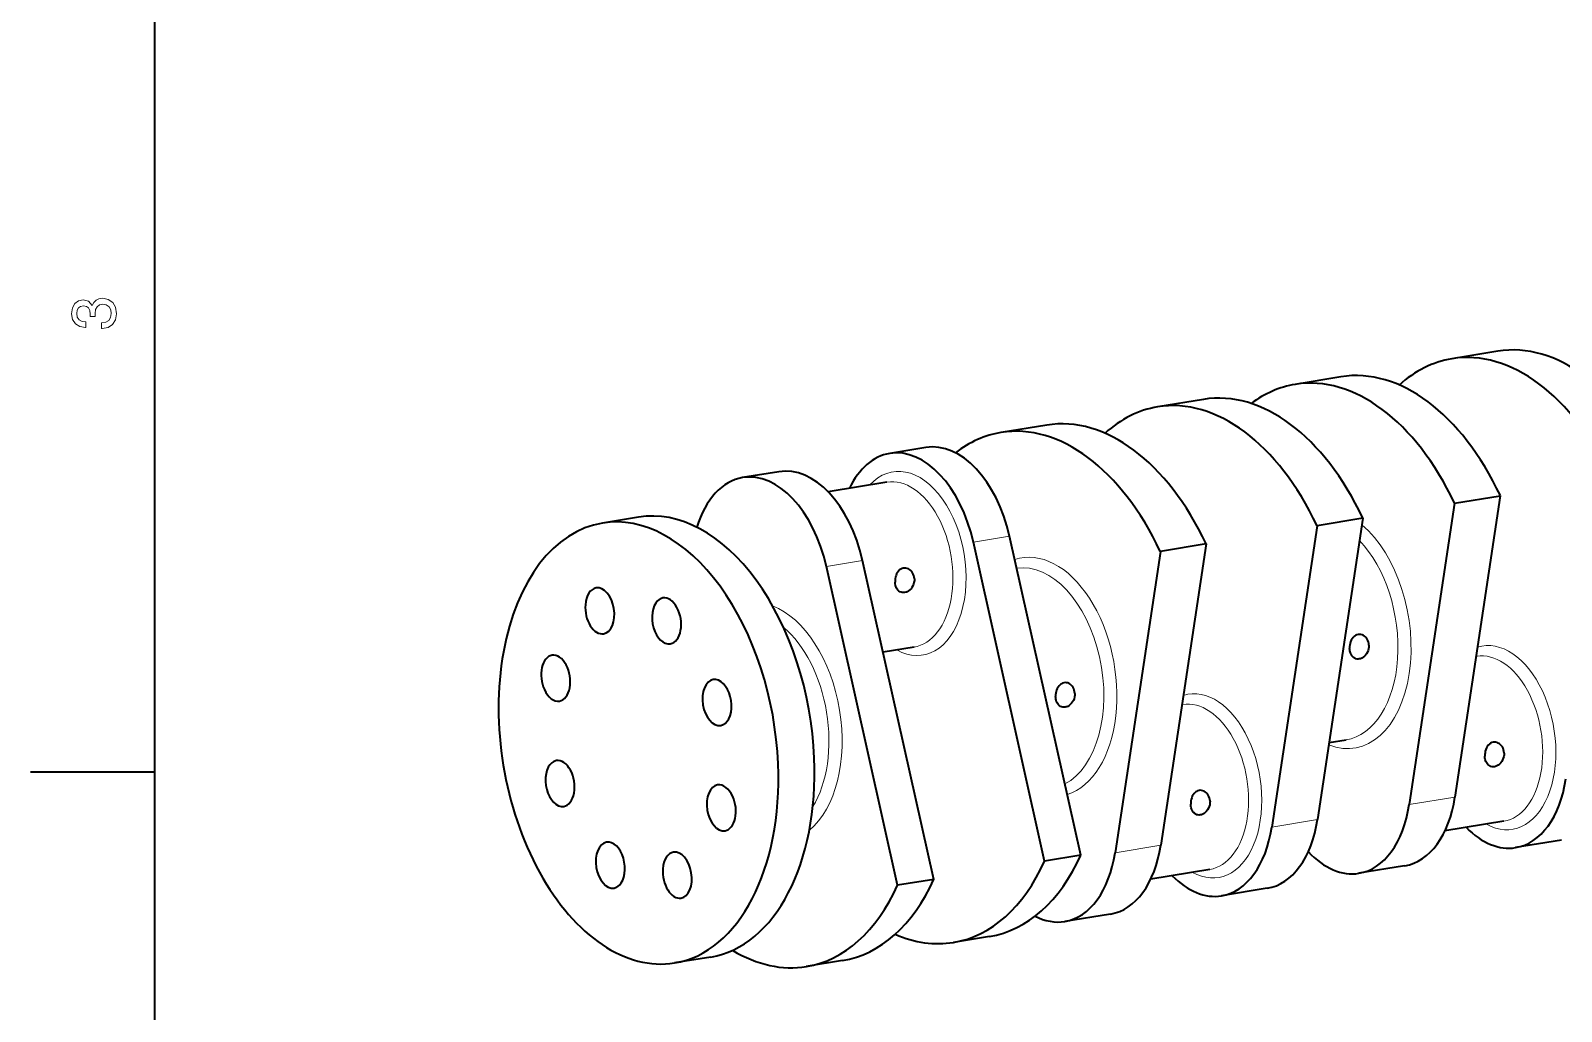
# Model space of a CAD drawing. Extents: x 0 to 420, y 0 to 297.
# Drawn here: x 0 to 123.6, y 129.2 to 208.4 of the extents above; entities that cross this region are included whole.
import ezdxf

# ---------------------------------------------------------------- set-up
doc = ezdxf.new("R2010")
doc.units = 0

msp = doc.modelspace()

# ---------------------------------------------------------------- linework, layer by layer
at = {"color": 7, "lineweight": 35}
for p, q in [((10, 287), (10, 10)), ((118.64, 170.83), (114.98, 146.49)), ((114.94, 170.22), (111.28, 145.89)), ((103.85, 168.4), (100.19, 144.07)), ((107.55, 169.01), (103.88, 144.67)), ((81.85, 141.32), (76.11, 167.07)), ((84.77, 141.8), (79.03, 167.55)), ((94.9, 166.94), (91.23, 142.6)), ((72.9, 139.85), (67.16, 165.6)), ((91.2, 166.33), (87.54, 141.99)), ((69.98, 139.38), (64.24, 165.12))]:
    msp.add_line(p, q, dxfattribs=at)
at = {"color": 7, "lineweight": 35, "ltscale": 0.093677}
for p, q in [((118.43, 182.5), (114.73, 181.89)), ((105.78, 180.42), (102.08, 179.82)), ((94.69, 178.6), (90.99, 178)), ((82.04, 176.53), (78.34, 175.92)), ((114.94, 170.22), (118.64, 170.83)), ((107.55, 169.01), (103.85, 168.4)), ((94.9, 166.94), (91.2, 166.33)), ((123.57, 143.02), (119.87, 142.41)), ((110.92, 140.94), (107.22, 140.34)), ((99.83, 139.13), (96.13, 138.52)), ((87.18, 137.05), (83.48, 136.45))]:
    msp.add_line(p, q, dxfattribs=at)
at = {"color": 7, "lineweight": 35, "ltscale": 0.073955}
for p, q in [((72.27, 174.72), (69.35, 174.24)), ((60.4, 172.77), (57.48, 172.29)), ((49.08, 169.1), (46.16, 168.62)), ((54.9, 133.57), (51.99, 133.1)), ((65.54, 133.29), (62.62, 132.81))]:
    msp.add_line(p, q, dxfattribs=at)
at = {"color": 7, "lineweight": 35, "ltscale": 0.120542}
for p, q in [((69.13, 171.92), (64.37, 171.14)), ((118.93, 144.54), (114.17, 143.76)), ((95.18, 140.64), (90.43, 139.86))]:
    msp.add_line(p, q, dxfattribs=at)
at = {"color": 7, "lineweight": 13, "ltscale": 0.073956}
for p, q in [((79.03, 167.55), (76.11, 167.07)), ((67.16, 165.6), (64.24, 165.12))]:
    msp.add_line(p, q, dxfattribs=at)
at = {"color": 7, "lineweight": 35, "ltscale": 0.063493}
msp.add_line((71.32, 158.6), (68.81, 158.19), dxfattribs=at)
at = {"color": 7, "lineweight": 35, "ltscale": 0.001413}
for p, q in [((116.74, 157.86), (116.69, 157.85)), ((93, 153.97), (92.94, 153.96))]:
    msp.add_line(p, q, dxfattribs=at)
at = {"color": 7, "lineweight": 35, "ltscale": 0.034758}
msp.add_line((106.19, 151.1), (104.82, 150.88), dxfattribs=at)
at = {"color": 7, "lineweight": 35, "ltscale": 0.25}
msp.add_line((10, 148.5), (0, 148.5), dxfattribs=at)
at = {"color": 7, "lineweight": 13, "ltscale": 0.093677}
for p, q in [((111.28, 145.89), (114.98, 146.49)), ((103.88, 144.67), (100.19, 144.07)), ((91.23, 142.6), (87.54, 141.99))]:
    msp.add_line(p, q, dxfattribs=at)
at = {"color": 7, "lineweight": 35, "ltscale": 0.073956}
for p, q in [((84.77, 141.8), (81.85, 141.32)), ((72.9, 139.85), (69.98, 139.38)), ((77.41, 135.24), (74.49, 134.76))]:
    msp.add_line(p, q, dxfattribs=at)
at = {"color": 7, "lineweight": 13}
msp.add_lwpolyline([(5.73, 184.33), (5.77, 184.33), (6.25, 184.41), (6.62, 184.65), (6.85, 185.02), (6.93, 185.51), (6.85, 186.04), (6.63, 186.43), (6.27, 186.68), (5.82, 186.78), (5.52, 186.73), (5.28, 186.62), (5.09, 186.44), (4.96, 186.2), (4.68, 186.53), (4.25, 186.64), (3.86, 186.57), (3.56, 186.35), (3.37, 186), (3.31, 185.51), (3.39, 185.06), (3.61, 184.71), (3.96, 184.49), (4.43, 184.41), (4.47, 184.41), (4.47, 184.86), (4.15, 184.9), (3.91, 185.03), (3.77, 185.24), (3.72, 185.54), (3.76, 185.8), (3.87, 185.99), (4.04, 186.11), (4.27, 186.15), (4.52, 186.11), (4.68, 185.99), (4.79, 185.78), (4.82, 185.49), (4.81, 185.29), (5.21, 185.29), (5.2, 185.54), (5.24, 185.86), (5.37, 186.09), (5.56, 186.24), (5.82, 186.29), (6.11, 186.23), (6.33, 186.08), (6.47, 185.85), (6.51, 185.54), (6.46, 185.23), (6.31, 184.99), (6.07, 184.85), (5.73, 184.79)], close=True, dxfattribs=at)
at = {"color": 7, "lineweight": 35}
for points in [[(70.66, 164.99), (70.56, 164.99), (70.45, 164.98), (70.35, 164.95), (70.25, 164.9), (70.2, 164.87), (70.15, 164.83), (70.06, 164.74), (69.98, 164.64), (69.91, 164.52), (69.86, 164.39), (69.82, 164.27), (69.8, 164.13), (69.78, 164), (69.78, 163.86)], [(71.34, 164.12), (71.33, 164.25), (71.3, 164.37), (71.25, 164.49), (71.2, 164.6), (71.13, 164.7), (71.05, 164.79), (70.96, 164.86), (70.87, 164.92), (70.77, 164.96), (70.66, 164.99)], [(70.37, 163.01), (70.27, 163.03), (70.18, 163.07), (70.1, 163.13), (70.02, 163.2), (69.96, 163.27), (69.91, 163.35), (69.87, 163.44), (69.85, 163.51), (69.82, 163.58), (69.79, 163.73), (69.78, 163.86)], [(71.34, 164.12), (71.34, 163.97), (71.31, 163.83), (71.27, 163.69), (71.22, 163.56), (71.15, 163.43), (71.07, 163.32), (70.97, 163.22), (70.87, 163.14), (70.76, 163.07), (70.7, 163.05), (70.64, 163.03), (70.55, 163.01), (70.46, 163), (70.37, 163.01)], [(107.37, 159.62), (107.26, 159.63), (107.16, 159.62), (107.05, 159.59), (106.95, 159.54), (106.9, 159.5), (106.85, 159.47), (106.76, 159.38), (106.68, 159.27), (106.61, 159.16), (106.56, 159.03), (106.52, 158.9), (106.49, 158.77), (106.48, 158.64), (106.48, 158.5)], [(108.04, 158.76), (108.02, 158.89), (108, 159.01), (107.95, 159.13), (107.9, 159.24), (107.83, 159.34), (107.75, 159.43), (107.67, 159.5), (107.58, 159.56), (107.48, 159.6), (107.37, 159.62)], [(107.08, 157.64), (106.98, 157.67), (106.89, 157.71), (106.8, 157.77), (106.72, 157.84), (106.66, 157.91), (106.61, 157.99), (106.57, 158.08), (106.54, 158.14), (106.52, 158.21), (106.5, 158.29), (106.49, 158.37), (106.48, 158.5)], [(108.04, 158.76), (108.03, 158.61), (108.01, 158.47), (107.97, 158.33), (107.92, 158.19), (107.85, 158.07), (107.77, 157.96), (107.68, 157.86), (107.57, 157.78), (107.46, 157.71), (107.41, 157.69), (107.35, 157.67), (107.26, 157.65), (107.17, 157.64), (107.08, 157.64)], [(83.63, 155.73), (83.52, 155.74), (83.41, 155.72), (83.31, 155.69), (83.21, 155.65), (83.16, 155.61), (83.11, 155.57), (83.02, 155.48), (82.94, 155.38), (82.87, 155.27), (82.82, 155.14), (82.78, 155.01), (82.75, 154.88), (82.74, 154.74), (82.74, 154.61)], [(84.29, 154.86), (84.28, 154.99), (84.25, 155.12), (84.21, 155.24), (84.15, 155.35), (84.09, 155.45), (84.01, 155.53), (83.93, 155.61), (83.83, 155.66), (83.73, 155.71), (83.63, 155.73)], [(83.33, 153.75), (83.23, 153.78), (83.14, 153.82), (83.06, 153.87), (82.98, 153.94), (82.92, 154.02), (82.87, 154.1), (82.83, 154.18), (82.8, 154.25), (82.78, 154.32), (82.76, 154.4), (82.75, 154.48), (82.74, 154.61)], [(84.29, 154.86), (84.29, 154.72), (84.27, 154.58), (84.23, 154.44), (84.18, 154.3), (84.11, 154.18), (84.03, 154.07), (83.93, 153.97), (83.83, 153.88), (83.72, 153.82), (83.66, 153.79), (83.6, 153.77), (83.51, 153.75), (83.42, 153.75), (83.33, 153.75)], [(118.27, 150.92), (118.17, 150.93), (118.06, 150.92), (117.96, 150.89), (117.86, 150.84), (117.81, 150.8), (117.76, 150.76), (117.67, 150.68), (117.59, 150.57), (117.52, 150.46), (117.47, 150.33), (117.43, 150.2), (117.41, 150.07), (117.39, 149.93), (117.39, 149.8)], [(118.95, 150.05), (118.94, 150.18), (118.91, 150.31), (118.87, 150.43), (118.81, 150.54), (118.74, 150.64), (118.66, 150.72), (118.57, 150.8), (118.48, 150.85), (118.38, 150.9), (118.27, 150.92)], [(117.98, 148.94), (117.88, 148.97), (117.79, 149.01), (117.71, 149.06), (117.63, 149.13), (117.57, 149.21), (117.52, 149.29), (117.48, 149.37), (117.46, 149.44), (117.43, 149.52), (117.4, 149.67), (117.39, 149.8)], [(118.95, 150.05), (118.95, 149.91), (118.92, 149.77), (118.88, 149.63), (118.83, 149.49), (118.76, 149.37), (118.68, 149.26), (118.58, 149.16), (118.48, 149.08), (118.37, 149.01), (118.31, 148.99), (118.25, 148.97), (118.16, 148.94), (118.07, 148.94), (117.98, 148.94)], [(94.53, 147.03), (94.42, 147.04), (94.32, 147.02), (94.21, 146.99), (94.11, 146.94), (94.06, 146.91), (94.01, 146.87), (93.92, 146.78), (93.85, 146.68), (93.78, 146.56), (93.73, 146.44), (93.69, 146.31), (93.66, 146.18), (93.65, 146.04), (93.65, 145.91)], [(94.23, 145.05), (94.14, 145.07), (94.05, 145.11), (93.96, 145.17), (93.89, 145.24), (93.83, 145.31), (93.78, 145.39), (93.74, 145.48), (93.71, 145.55), (93.69, 145.62), (93.66, 145.77), (93.65, 145.91)], [(95.21, 146.16), (95.2, 146.02), (95.18, 145.87), (95.14, 145.73), (95.09, 145.6), (95.01, 145.47), (94.93, 145.36), (94.84, 145.27), (94.73, 145.18), (94.62, 145.12), (94.57, 145.09), (94.51, 145.07), (94.42, 145.05), (94.32, 145.04), (94.23, 145.05)], [(95.21, 146.16), (95.19, 146.29), (95.16, 146.41), (95.12, 146.53), (95.07, 146.65), (95, 146.75), (94.92, 146.83), (94.83, 146.9), (94.74, 146.96), (94.64, 147), (94.53, 147.03)]]:
    msp.add_lwpolyline(points, dxfattribs=at)
for centre, major_axis, start_param, end_param in [((121.67, 162.76), (-3.24, 19.74), 5.148605, 6.283141), ((117.97, 162.15), (-3.24, 19.74), 6.283141, 6.66115), ((117.97, 162.15), (-3.24, 19.74), 5.148605, 6.283141), ((105.32, 160.08), (-3.24, 19.74), 5.148605, 6.283141), ((109.02, 160.69), (-3.24, 19.74), 5.148605, 6.283141), ((97.92, 158.87), (-3.24, 19.74), 5.148605, 6.283141), ((105.32, 160.08), (-3.24, 19.74), 6.283141, 6.592967), ((94.22, 158.26), (-3.24, 19.74), 6.283141, 6.66115), ((94.22, 158.26), (-3.24, 19.74), 5.148605, 6.283141), ((85.27, 156.79), (-3.24, 19.74), 5.148605, 6.283141), ((81.57, 156.19), (-3.24, 19.74), 6.283141, 6.604552), ((81.57, 156.19), (-3.24, 19.74), 5.148605, 6.283141), ((70.81, 165.36), (-1.46, 8.88), 0.000003, 0.722734), ((70.81, 165.36), (-1.46, 8.88), 4.805051, 6.283188), ((73.73, 165.84), (-1.46, 8.88), 4.805051, 6.283188), ((61.86, 163.89), (-1.46, 8.88), 4.805051, 6.283188), ((58.94, 163.41), (-1.46, 8.88), 0.000003, 0.891887), ((58.94, 163.41), (-1.46, 8.88), 4.805051, 6.283188), ((51.99, 151.34), (-2.91, 17.76), 4.517072, 6.283161), ((49.07, 150.86), (-2.91, 17.76), 6.283161, 9.424754), ((49.07, 150.86), (-2.91, 17.76), 4.517072, 6.283161), ((45.95, 161.53), (-0.3, 1.85), 0.000041, 1.200143), ((45.95, 161.53), (-0.3, 1.85), 3.141634, 6.283226), ((45.95, 161.53), (-0.3, 1.85), 1.200143, 3.141634), ((51.34, 160.72), (-0.3, 1.85), 0.414745, 3.141495), ((51.34, 160.72), (-0.3, 1.85), 6.283088, 6.69793), ((51.34, 160.72), (-0.3, 1.85), 3.141495, 6.283088), ((42.39, 156.09), (-0.3, 1.85), 6.283088, 8.268727), ((42.39, 156.09), (-0.3, 1.85), 3.141495, 6.283088), ((55.41, 154.13), (-0.3, 1.85), 6.283088, 9.42468), ((55.41, 154.13), (-0.3, 1.85), 5.912532, 6.283088), ((55.41, 154.13), (-0.3, 1.85), 3.141495, 5.912532), ((42.39, 156.09), (-0.3, 1.85), 1.985541, 3.141495), ((42.74, 147.59), (-0.3, 1.85), 3.141495, 6.283088), ((51.99, 151.34), (-2.91, 17.76), 3.141569, 4.517072), ((42.74, 147.59), (-0.3, 1.85), 6.283088, 9.054125), ((49.07, 150.86), (-2.91, 17.76), 3.141569, 4.517072), ((55.76, 145.63), (-0.3, 1.85), 6.283088, 9.42468), ((55.76, 145.63), (-0.3, 1.85), 5.127134, 6.283088), ((118.42, 151.29), (-1.46, 8.88), 3.141595, 4.229093), ((55.76, 145.63), (-0.3, 1.85), 3.141495, 5.127134), ((105.77, 149.22), (-1.46, 8.88), 3.141595, 4.229093), ((109.47, 149.83), (-1.46, 8.88), 3.141595, 4.229093), ((42.74, 147.59), (-0.3, 1.85), 2.77094, 3.141495), ((98.37, 148.01), (-1.46, 8.88), 3.141595, 4.229093), ((94.68, 147.4), (-1.46, 8.88), 3.141595, 4.229093), ((118.42, 151.29), (-1.46, 8.88), 2.418858, 3.141595), ((46.8, 141), (-0.3, 1.85), 6.283088, 9.42468), ((46.8, 141), (-0.3, 1.85), 3.556338, 6.283088), ((52.2, 140.19), (-0.3, 1.85), 3.141634, 6.283226), ((85.72, 145.93), (-1.46, 8.88), 3.141595, 4.229093), ((52.2, 140.19), (-0.3, 1.85), 0.000041, 1.200143), ((71.26, 154.5), (-3.24, 19.74), 3.141548, 3.885539), ((74.18, 154.98), (-3.24, 19.74), 3.141548, 3.885539), ((82.03, 145.33), (-1.46, 8.88), 3.141595, 4.229093), ((105.77, 149.22), (-1.46, 8.88), 2.397308, 3.141595), ((52.2, 140.19), (-0.3, 1.85), 1.200143, 3.141634), ((62.31, 153.03), (-3.24, 19.74), 3.141548, 3.885539), ((94.68, 147.4), (-1.46, 8.88), 2.418858, 3.141595), ((46.8, 141), (-0.3, 1.85), 3.141495, 3.556338), ((59.39, 152.55), (-3.24, 19.74), 3.141548, 3.885539), ((82.03, 145.33), (-1.46, 8.88), 2.712807, 3.141595), ((71.26, 154.5), (-3.24, 19.74), 2.763628, 3.141548), ((59.39, 152.55), (-3.24, 19.74), 2.662849, 3.141548)]:
    msp.add_ellipse(centre, major_axis=major_axis, ratio=0.614576, start_param=start_param, end_param=end_param, dxfattribs=at)
at = {"color": 7, "lineweight": 13}
for centre, major_axis, start_param, end_param in [((70.81, 165.36), (-1.21, 7.4), 2.690566, 6.734212), ((70.22, 165.26), (-1.09, 6.66), 3.141591, 6.283184), ((105.32, 160.08), (-1.58, 9.62), 2.794797, 5.663389), ((104.73, 159.99), (-1.46, 8.88), 3.141591, 5.555328), ((81.57, 156.19), (-1.58, 9.62), 3.232415, 6.377625), ((80.99, 156.09), (-1.46, 8.88), 3.339001, 6.271132), ((59.39, 152.55), (-1.58, 9.62), 3.485813, 5.938965), ((58.8, 152.45), (-1.46, 8.88), 3.757905, 5.666873), ((118.42, 151.29), (-1.21, 7.4), 2.690566, 6.373546), ((117.83, 151.2), (-1.09, 6.66), 3.141591, 6.283184), ((94.68, 147.4), (-1.21, 7.4), 2.690566, 6.373546), ((94.09, 147.31), (-1.09, 6.66), 3.141591, 6.283184)]:
    msp.add_ellipse(centre, major_axis=major_axis, ratio=0.614576, start_param=start_param, end_param=end_param, dxfattribs=at)

doc.saveas('drawing.dxf')
